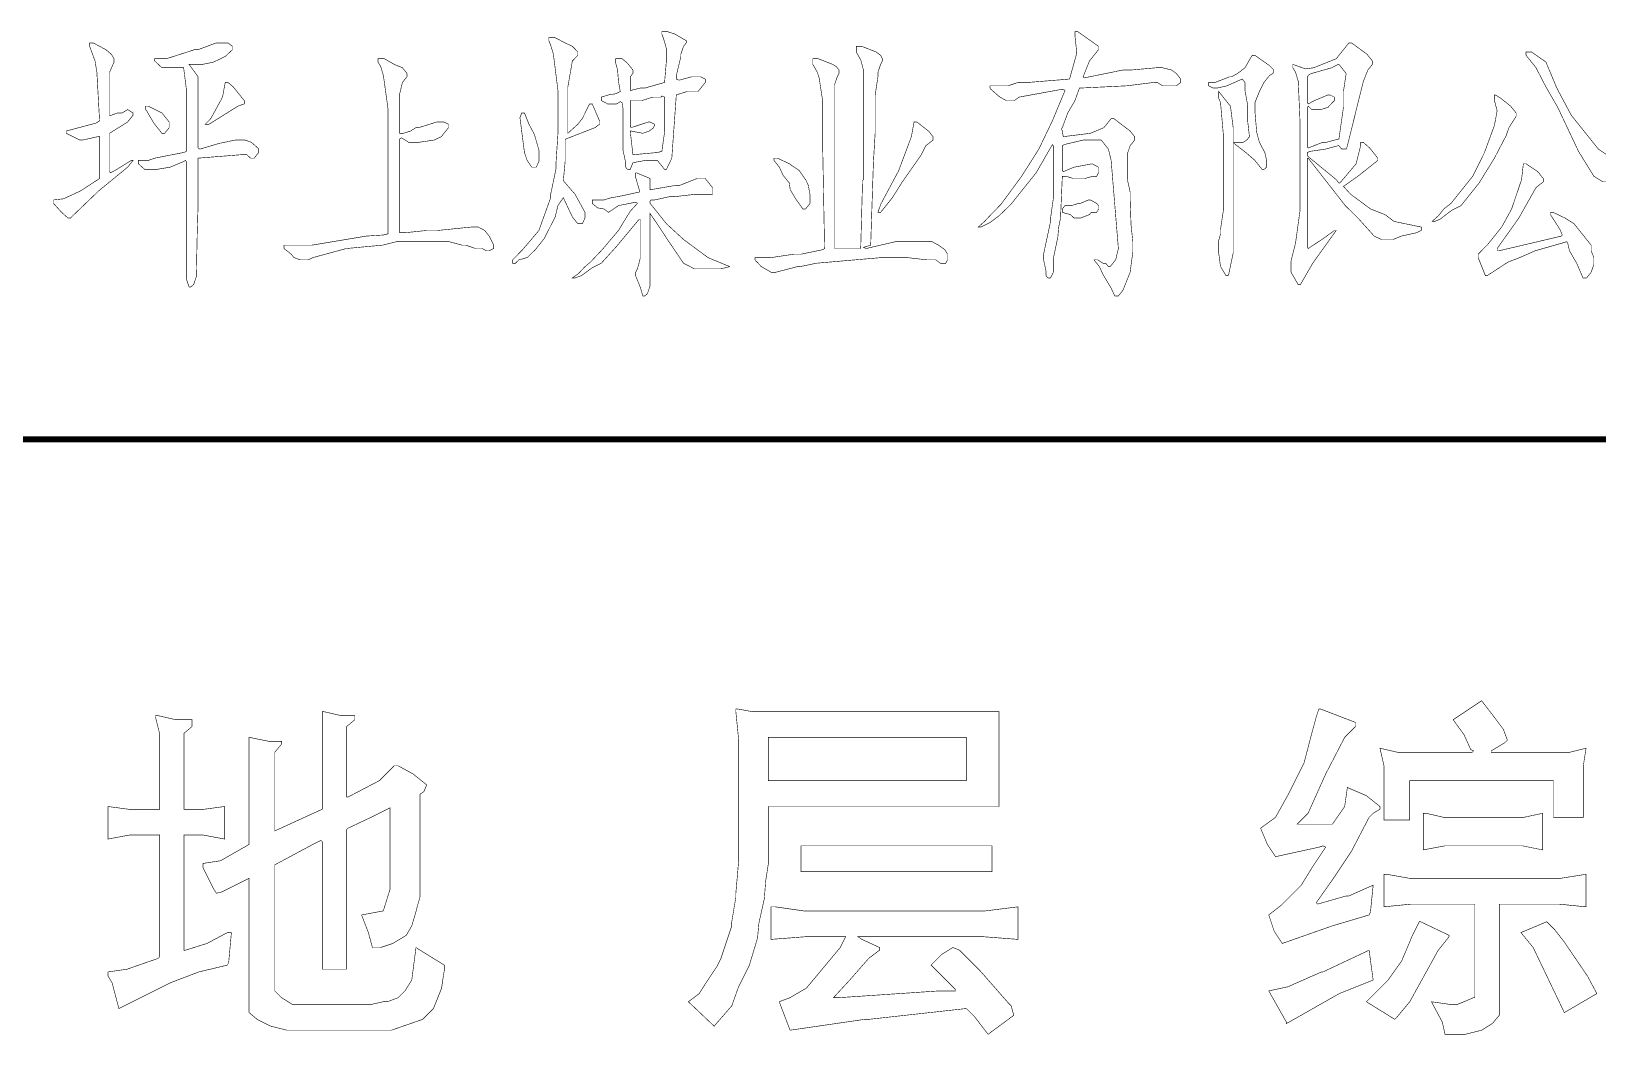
# Model space of a CAD drawing. Extents: x 94 to 452, y -72 to 1042.
# Drawn here: x 359.62 to 386.8, y -23.15 to -5.73 of the extents above; entities that cross this region are included whole.
import ezdxf

# ---------------------------------------------------------------- set-up
doc = ezdxf.new("R2010")
doc.units = 0
doc.header["$MEASUREMENT"] = 0
doc.layers.add('TREE_LAYER', color=7, linetype='Continuous')

msp = doc.modelspace()

# ---------------------------------------------------------------- linework, layer by layer
at = {"layer": 'TREE_LAYER'}
for points, const_width, elevation in [([(360.691524, -5.935602), (360.628779, -5.935602), (360.628779, -5.994426), (360.722897, -6.249328), (360.75427, -6.445406), (360.801328, -7.288543), (360.738583, -7.327759), (360.220936, -7.465014), (360.220936, -7.50423), (360.45623, -7.621877), (360.503289, -7.621877), (360.769956, -7.563053), (360.801328, -7.563053), (360.801328, -8.288543), (360.471917, -8.50423), (360.173877, -8.641485), (360.001328, -8.661092), (360.001328, -8.719916), (360.142505, -8.876779), (360.252309, -8.974818), (360.299368, -8.974818), (360.315054, -8.95521), (360.785642, -8.50423), (361.287603, -8.092465), (361.381721, -7.974818), (361.350348, -7.974818), (361.099368, -8.131681), (360.989564, -8.190504), (360.973877, -8.170896), (360.973877, -7.50423), (361.287603, -7.308151), (361.381721, -7.190504), (361.381721, -7.151289), (361.287603, -7.092465), (361.193485, -7.151289), (361.115054, -7.151289), (361.00525, -7.190504), (360.973877, -7.190504), (360.973877, -6.445406), (361.052309, -6.268936), (361.052309, -6.210112), (361.00525, -6.131681), (360.911132, -6.053249), (360.691524, -5.935602), (360.691524, -5.935602)], 0.01, 260), ([(363.028779, -5.935602), (362.824858, -5.935602), (362.511132, -6.053249), (362.448387, -6.053249), (361.962113, -6.210112), (361.758191, -6.210112), (361.758191, -6.249328), (361.883681, -6.366975), (362.260152, -6.366975), (362.260152, -6.366975), (362.307211, -6.739524), (362.307211, -7.817955), (362.260152, -7.837563), (361.758191, -7.935602), (361.648387, -7.974818), (361.475838, -7.974818), (361.475838, -8.033641), (361.585642, -8.131681), (361.789564, -8.131681), (362.024858, -8.092465), (362.260152, -7.994426), (362.291524, -7.974818), (362.307211, -7.994426), (362.307211, -10.033641), (362.35427, -10.170896), (362.385642, -10.170896), (362.432701, -10.131681), (362.47976, -9.994426), (362.495446, -9.249328), (362.511132, -8.739524), (362.511132, -7.935602), (363.248387, -7.876779), (363.358191, -7.876779), (363.420936, -7.935602), (363.483681, -7.935602), (363.562113, -7.837563), (363.562113, -7.77874), (363.546426, -7.759132), (363.436622, -7.661092), (363.326819, -7.621877), (363.15427, -7.621877), (362.966034, -7.661092), (362.871917, -7.6807), (362.542505, -7.77874), (362.511132, -7.759132), (362.511132, -6.523838), (362.35427, -6.308151), (362.369956, -6.308151), (362.589564, -6.308151), (362.777799, -6.268936), (362.981721, -6.170896), (363.107211, -6.053249), (363.107211, -5.994426), (363.028779, -5.935602), (363.028779, -5.935602)], 0.01, 260), ([(368.691524, -5.837563), (368.597407, -5.837563), (368.597407, -5.896387), (368.628779, -5.974818), (368.675838, -6.131681), (368.75427, -6.759132), (368.75427, -7.523838), (368.722897, -7.994426), (368.722897, -8.112073), (368.628779, -8.563053), (368.628779, -8.621877), (368.424858, -9.190504), (368.142505, -9.523838), (367.969956, -9.700308), (367.969956, -9.759132), (368.017015, -9.759132), (368.07976, -9.700308), (368.220936, -9.661092), (368.362113, -9.523838), (368.518975, -9.327759), (368.707211, -8.95521), (368.75427, -8.759132), (368.848387, -8.621877), (369.00525, -8.95521), (369.099368, -9.072857), (369.177799, -9.072857), (369.224858, -8.974818), (369.224858, -8.876779), (369.052309, -8.563053), (368.848387, -8.327759), (368.87976, -7.994426), (368.87976, -7.621877), (368.895446, -7.602269), (369.397407, -7.40619), (369.475838, -7.347367), (369.475838, -7.288543), (369.350348, -6.994426), (369.303289, -6.994426), (369.177799, -7.249328), (369.099368, -7.347367), (368.926819, -7.50423), (368.926819, -7.50423), (368.926819, -6.700308), (369.00525, -6.249328), (369.099368, -6.151289), (369.099368, -6.092465), (369.00525, -5.994426), (368.87976, -5.935602), (368.691524, -5.837563), (368.691524, -5.837563)], 0.01, 260), ([(370.652309, -5.739524), (370.558191, -5.739524), (370.558191, -5.77874), (370.60525, -5.915994), (370.636622, -6.033641), (370.636622, -6.249328), (370.60525, -6.621877), (370.260152, -6.719916), (370.181721, -6.719916), (370.024858, -6.759132), (370.009171, -6.759132), (370.009171, -6.523838), (370.05623, -6.465014), (370.05623, -6.40619), (369.962113, -6.288543), (369.867995, -6.210112), (369.758191, -6.210112), (369.758191, -6.288543), (369.789564, -6.40619), (369.80525, -6.602269), (369.836622, -6.77874), (369.758191, -6.817955), (369.632701, -6.837563), (369.507211, -6.876779), (369.507211, -6.935602), (369.617015, -6.994426), (369.773877, -6.994426), (369.836622, -6.95521), (369.867995, -6.974818), (369.883681, -7.072857), (369.883681, -7.798347), (369.93074, -8.014034), (369.93074, -8.092465), (369.962113, -8.131681), (370.009171, -8.131681), (370.05623, -8.014034), (370.275838, -7.974818), (370.47976, -7.974818), (370.60525, -8.131681), (370.636622, -8.131681), (370.73074, -7.935602), (370.809171, -6.837563), (370.997407, -6.77874), (371.185642, -6.77874), (371.311132, -6.621877), (371.311132, -6.563053), (371.232701, -6.523838), (371.075838, -6.523838), (370.85623, -6.582661), (370.809171, -6.563053), (370.809171, -6.50423), (370.887603, -6.170896), (370.887603, -6.131681), (370.934662, -5.994426), (370.981721, -5.935602), (370.981721, -5.896387), (370.777799, -5.77874), (370.652309, -5.739524), (370.652309, -5.739524)], 0.01, 260), ([(377.773877, -5.739524), (377.726819, -5.739524), (377.726819, -5.817955), (377.758191, -6.112073), (377.632701, -6.563053), (376.911132, -6.621877), (376.738583, -6.621877), (376.566034, -6.6807), (376.252309, -6.6807), (376.252309, -6.719916), (376.267995, -6.739524), (376.377799, -6.837563), (376.424858, -6.876779), (376.534662, -6.935602), (376.675838, -6.935602), (376.75427, -6.876779), (377.507211, -6.739524), (377.55427, -6.759132), (377.334662, -7.288543), (377.099368, -7.77874), (376.801328, -8.249328), (376.440544, -8.739524), (376.267995, -8.915994), (376.158191, -9.033641), (376.048387, -9.131681), (376.095446, -9.131681), (376.252309, -9.053249), (376.409171, -8.935602), (376.613093, -8.739524), (377.052309, -8.190504), (377.334662, -7.700308), (377.350348, -7.719916), (377.350348, -8.641485), (377.303289, -8.974818), (377.303289, -9.033641), (377.177799, -9.621877), (377.177799, -9.6807), (377.224858, -9.896387), (377.224858, -9.974818), (377.25623, -10.014034), (377.303289, -10.014034), (377.350348, -9.915994), (377.350348, -9.6807), (377.428779, -9.308151), (377.444466, -9.131681), (377.475838, -8.974818), (377.507211, -8.249328), (377.522897, -8.249328), (377.569956, -8.249328), (377.695446, -8.288543), (377.899368, -8.288543), (378.040544, -8.249328), (378.103289, -8.249328), (378.134662, -8.190504), (378.134662, -8.092465), (378.024858, -8.033641), (377.711132, -8.092465), (377.522897, -8.170896), (377.507211, -8.151289), (377.507211, -7.719916), (377.538583, -7.700308), (377.867995, -7.621877), (378.181721, -7.621877), (378.307211, -7.77874), (378.35427, -7.974818), (378.47976, -9.50423), (378.432701, -9.700308), (378.338583, -9.817955), (378.307211, -9.817955), (378.260152, -9.759132), (378.213093, -9.759132), (378.118975, -9.700308), (378.05623, -9.700308), (378.150348, -9.817955), (378.213093, -9.95521), (378.35427, -10.190504), (378.417015, -10.327759), (378.47976, -10.327759), (378.558191, -10.22972), (378.683681, -9.915994), (378.73074, -9.563053), (378.73074, -9.386583), (378.699368, -9.092465), (378.683681, -8.641485), (378.683681, -8.523838), (378.636622, -8.308151), (378.636622, -7.857171), (378.683681, -7.719916), (378.762113, -7.621877), (378.762113, -7.563053), (378.683681, -7.465014), (378.401328, -7.249328), (378.35427, -7.249328), (378.228779, -7.40619), (377.993485, -7.50423), (377.522897, -7.563053), (377.507211, -7.465014), (377.491524, -7.425798), (377.507211, -7.40619), (377.601328, -7.151289), (377.726819, -6.935602), (377.789564, -6.759132), (377.80525, -6.719916), (378.620936, -6.6807), (379.091524, -6.621877), (379.15427, -6.621877), (379.248387, -6.6807), (379.483681, -6.6807), (379.562113, -6.621877), (379.562113, -6.563053), (379.483681, -6.465014), (379.40525, -6.40619), (379.248387, -6.366975), (379.138583, -6.366975), (378.699368, -6.40619), (378.558191, -6.40619), (377.883681, -6.543445), (377.867995, -6.523838), (377.977799, -6.249328), (378.134662, -6.053249), (378.134662, -5.994426), (377.773877, -5.739524), (377.773877, -5.739524)], 0.01, 260), ([(382.526819, -5.935602), (382.47976, -5.935602), (382.260152, -6.210112), (381.867995, -6.366975), (381.726819, -6.386583), (381.507211, -6.308151), (381.507211, -6.366975), (381.55427, -6.445406), (381.601328, -6.602269), (381.632701, -7.327759), (381.632701, -8.837563), (381.55427, -9.40619), (381.475838, -9.719916), (381.475838, -9.915994), (381.601328, -10.131681), (381.632701, -10.131681), (381.648387, -10.112073), (381.852309, -9.759132), (382.260152, -9.190504), (382.260152, -9.190504), (382.228779, -9.190504), (382.040544, -9.327759), (381.773877, -9.50423), (381.758191, -9.484622), (381.758191, -7.935602), (381.773877, -7.935602), (382.417015, -8.759132), (382.636622, -8.974818), (382.918975, -9.288543), (383.044466, -9.347367), (383.248387, -9.347367), (383.389564, -9.288543), (383.65623, -9.22972), (383.734662, -9.190504), (383.734662, -9.131681), (383.264073, -9.033641), (383.107211, -8.915994), (382.85623, -8.817955), (382.511132, -8.563053), (382.385642, -8.425798), (382.636622, -8.249328), (382.981721, -7.974818), (382.981721, -7.935602), (382.840544, -7.759132), (382.73074, -7.661092), (382.683681, -7.661092), (382.683681, -7.719916), (382.60525, -8.033641), (382.322897, -8.366975), (382.307211, -8.366975), (382.260152, -8.308151), (381.758191, -7.896387), (381.758191, -7.837563), (381.80525, -7.817955), (382.071917, -7.77874), (382.291524, -7.719916), (382.307211, -7.719916), (382.35427, -7.77874), (382.432701, -7.77874), (382.448387, -7.739524), (382.73074, -6.602269), (382.809171, -6.40619), (382.887603, -6.308151), (382.887603, -6.249328), (382.793485, -6.131681), (382.526819, -5.935602), (382.526819, -5.935602)], 0.01, 260), ([(365.742505, -6.210112), (365.632701, -6.210112), (365.632701, -6.268936), (365.67976, -6.347367), (365.726819, -6.50423), (365.80525, -7.072857), (365.80525, -9.249328), (365.726819, -9.268936), (365.428779, -9.288543), (364.487603, -9.445406), (364.001328, -9.445406), (364.001328, -9.50423), (364.126819, -9.602269), (364.173877, -9.661092), (364.283681, -9.700308), (364.424858, -9.700308), (364.503289, -9.661092), (365.083681, -9.50423), (365.711132, -9.445406), (365.946426, -9.386583), (366.871917, -9.386583), (367.091524, -9.445406), (367.15427, -9.445406), (367.326819, -9.50423), (367.436622, -9.50423), (367.515054, -9.543445), (367.562113, -9.543445), (367.640544, -9.50423), (367.640544, -9.445406), (367.562113, -9.288543), (367.483681, -9.190504), (367.373877, -9.131681), (367.248387, -9.131681), (366.667995, -9.190504), (366.47976, -9.190504), (366.103289, -9.22972), (366.009171, -9.22972), (366.009171, -7.602269), (366.040544, -7.582661), (366.166034, -7.661092), (366.338583, -7.661092), (366.60525, -7.621877), (366.73074, -7.563053), (366.85623, -7.40619), (366.85623, -7.347367), (366.777799, -7.308151), (366.652309, -7.308151), (366.338583, -7.40619), (366.291524, -7.40619), (366.197407, -7.465014), (366.071917, -7.50423), (366.024858, -7.50423), (366.009171, -7.50423), (366.009171, -6.817955), (366.05623, -6.621877), (366.134662, -6.523838), (366.134662, -6.465014), (366.05623, -6.366975), (365.915054, -6.308151), (365.742505, -6.210112), (365.742505, -6.210112)], 0.01, 260), ([(374.024858, -5.994426), (373.93074, -5.994426), (373.93074, -6.092465), (374.009171, -6.22972), (374.05623, -6.40619), (374.05623, -8.308151), (374.040544, -8.327759), (374.009171, -9.484622), (374.009171, -9.50423), (373.55427, -9.50423), (373.55427, -9.484622), (373.55427, -6.661092), (373.601328, -6.523838), (373.632701, -6.465014), (373.632701, -6.40619), (373.585642, -6.347367), (373.522897, -6.308151), (373.271917, -6.210112), (373.177799, -6.210112), (373.177799, -6.308151), (373.25623, -6.445406), (373.287603, -6.543445), (373.350348, -6.95521), (373.350348, -7.798347), (373.350348, -7.817955), (373.381721, -9.50423), (373.350348, -9.523838), (372.973877, -9.602269), (372.848387, -9.602269), (372.45623, -9.661092), (372.173877, -9.661092), (372.173877, -9.700308), (372.283681, -9.817955), (372.45623, -9.915994), (372.534662, -9.915994), (372.911132, -9.817955), (372.958191, -9.817955), (373.240544, -9.759132), (374.369956, -9.661092), (374.809171, -9.661092), (375.15427, -9.700308), (375.311132, -9.700308), (375.389564, -9.759132), (375.483681, -9.759132), (375.515054, -9.700308), (375.515054, -9.602269), (375.467995, -9.523838), (375.358191, -9.445406), (375.248387, -9.386583), (374.60525, -9.386583), (374.103289, -9.50423), (374.05623, -9.484622), (374.181721, -9.445406), (374.228779, -8.014034), (374.260152, -7.484622), (374.260152, -6.837563), (374.307211, -6.523838), (374.307211, -6.445406), (374.35427, -6.308151), (374.385642, -6.249328), (374.385642, -6.210112), (374.35427, -6.151289), (374.275838, -6.092465), (374.024858, -5.994426), (374.024858, -5.994426)], 0.01, 260), ([(380.848387, -6.151289), (380.801328, -6.151289), (380.675838, -6.366975), (380.550348, -6.465014), (380.440544, -6.523838), (380.409171, -6.523838), (380.158191, -6.621877), (380.048387, -6.621877), (380.048387, -6.6807), (380.126819, -6.719916), (380.189564, -6.719916), (380.362113, -6.6807), (380.628779, -6.563053), (380.675838, -6.621877), (380.675838, -6.759132), (380.722897, -7.014034), (380.722897, -7.288543), (380.75427, -7.563053), (380.707211, -7.621877), (380.644466, -7.661092), (380.471917, -7.661092), (380.471917, -7.661092), (380.471917, -7.40619), (380.424858, -7.033641), (380.220936, -6.77874), (380.220936, -6.896387), (380.252309, -6.974818), (380.299368, -7.50423), (380.299368, -8.857171), (380.252309, -9.170896), (380.252309, -9.249328), (380.220936, -9.366975), (380.220936, -9.582661), (380.252309, -9.817955), (380.346426, -9.974818), (380.377799, -9.974818), (380.393485, -9.95521), (380.471917, -9.582661), (380.471917, -7.6807), (380.487603, -7.6807), (380.691524, -7.837563), (380.848387, -7.974818), (380.973877, -8.131681), (381.00525, -8.131681), (381.052309, -8.092465), (381.052309, -7.974818), (381.020936, -7.837563), (380.926819, -7.661092), (380.87976, -7.484622), (380.848387, -7.112073), (380.848387, -6.974818), (380.926819, -6.77874), (381.00525, -6.621877), (381.099368, -6.50423), (381.162113, -6.465014), (381.177799, -6.40619), (381.099368, -6.327759), (380.848387, -6.151289), (380.848387, -6.151289)], 0.01, 260), ([(385.648387, -6.092465), (385.55427, -6.092465), (385.55427, -6.151289), (385.726819, -6.366975), (385.899368, -6.700308), (386.103289, -7.053249), (386.464073, -7.817955), (386.73074, -8.249328), (386.887603, -8.347367), (386.981721, -8.347367), (387.122897, -8.40619), (387.515054, -8.40619), (387.766034, -8.347367), (387.766034, -8.288543), (387.546426, -8.249328), (387.311132, -8.131681), (387.122897, -8.014034), (387.044466, -7.935602), (386.809171, -7.77874), (386.338583, -7.190504), (386.087603, -6.719916), (385.899368, -6.268936), (385.648387, -6.092465), (385.648387, -6.092465)], 0.01, 260), ([(382.291524, -6.308151), (382.307211, -6.308151), (382.432701, -6.465014), (382.385642, -6.77874), (382.385642, -7.053249), (382.307211, -7.602269), (382.087603, -7.661092), (382.024858, -7.661092), (381.773877, -7.759132), (381.758191, -7.739524), (381.758191, -7.053249), (381.773877, -7.033641), (381.836622, -7.092465), (381.993485, -7.092465), (382.118975, -7.053249), (382.134662, -7.033641), (382.228779, -6.935602), (382.228779, -6.876779), (382.150348, -6.837563), (382.118975, -6.837563), (381.883681, -6.935602), (381.773877, -6.994426), (381.758191, -6.974818), (381.758191, -6.523838), (381.789564, -6.484622), (381.836622, -6.465014), (382.181721, -6.366975), (382.291524, -6.308151), (382.291524, -6.308151)], 0.01, 260), ([(363.028779, -6.621877), (362.981721, -6.621877), (362.934662, -6.876779), (362.73074, -7.249328), (362.636622, -7.347367), (362.699368, -7.347367), (363.201328, -7.033641), (363.311132, -6.994426), (363.311132, -6.935602), (363.122897, -6.700308), (363.028779, -6.621877), (363.028779, -6.621877)], 0.01, 260), ([(361.648387, -7.033641), (361.601328, -7.033641), (361.601328, -7.092465), (361.617015, -7.112073), (361.742505, -7.327759), (361.883681, -7.50423), (361.93074, -7.50423), (362.009171, -7.40619), (362.009171, -7.308151), (361.883681, -7.151289), (361.648387, -7.033641), (361.648387, -7.033641)], 0.01, 260), ([(370.542505, -6.876779), (370.558191, -6.857171), (370.60525, -6.876779), (370.60525, -7.484622), (370.558191, -7.817955), (370.47976, -7.837563), (370.05623, -7.876779), (370.009171, -7.465014), (370.024858, -7.465014), (370.228779, -7.50423), (370.338583, -7.465014), (370.417015, -7.40619), (370.432701, -7.347367), (370.35427, -7.308151), (370.322897, -7.308151), (370.024858, -7.40619), (370.009171, -7.386583), (370.009171, -6.935602), (370.024858, -6.935602), (370.213093, -6.935602), (370.401328, -6.876779), (370.542505, -6.876779), (370.542505, -6.876779)], 0.01, 260), ([(385.020936, -6.837563), (385.00525, -6.837563), (385.00525, -6.935602), (385.052309, -7.112073), (385.00525, -7.366975), (384.832701, -7.837563), (384.628779, -8.249328), (384.252309, -8.719916), (384.126819, -8.817955), (384.032701, -8.935602), (383.922897, -9.033641), (383.969956, -9.033641), (384.064073, -8.994426), (384.267995, -8.837563), (384.424858, -8.759132), (384.566034, -8.582661), (384.738583, -8.366975), (385.00525, -7.935602), (385.209171, -7.543445), (385.25623, -7.40619), (385.381721, -7.210112), (385.381721, -7.151289), (385.287603, -7.033641), (385.115054, -6.896387), (385.020936, -6.837563), (385.020936, -6.837563)], 0.01, 260), ([(368.173877, -7.151289), (368.126819, -7.151289), (368.095446, -7.22972), (368.173877, -7.837563), (368.220936, -7.974818), (368.299368, -8.092465), (368.377799, -8.092465), (368.424858, -7.994426), (368.424858, -7.798347), (368.346426, -7.523838), (368.252309, -7.347367), (368.173877, -7.151289), (368.173877, -7.151289)], 0.01, 260), ([(374.981721, -7.308151), (374.934662, -7.308151), (374.887603, -7.563053), (374.667995, -8.151289), (374.35427, -8.739524), (374.307211, -8.876779), (374.35427, -8.876779), (374.558191, -8.621877), (374.73074, -8.347367), (375.060152, -7.876779), (375.138583, -7.719916), (375.264073, -7.621877), (375.264073, -7.563053), (375.185642, -7.465014), (374.981721, -7.308151), (374.981721, -7.308151)], 0.01, 260), ([(372.566034, -7.935602), (372.503289, -7.935602), (372.503289, -7.974818), (372.597407, -8.092465), (372.660152, -8.22972), (372.769956, -8.366975), (372.785642, -8.484622), (372.87976, -8.641485), (373.00525, -8.817955), (373.052309, -8.817955), (373.13074, -8.719916), (373.13074, -8.582661), (373.099368, -8.40619), (373.052309, -8.308151), (372.942505, -8.151289), (372.769956, -8.033641), (372.566034, -7.935602), (372.566034, -7.935602)], 0.01, 260), ([(385.55427, -8.033641), (385.507211, -8.033641), (385.475838, -8.308151), (385.303289, -8.817955), (385.13074, -9.131681), (384.895446, -9.425798), (384.722897, -9.602269), (384.722897, -9.661092), (384.848387, -9.974818), (384.87976, -9.974818), (385.240544, -9.739524), (385.444466, -9.661092), (385.711132, -9.543445), (386.260152, -9.386583), (386.275838, -9.40619), (386.307211, -9.543445), (386.432701, -9.759132), (386.542505, -10.014034), (386.60525, -10.014034), (386.683681, -9.915994), (386.73074, -9.77874), (386.73074, -9.661092), (386.683681, -9.543445), (386.683681, -9.445406), (386.385642, -9.072857), (386.228779, -8.974818), (386.024858, -8.876779), (385.977799, -8.876779), (385.977799, -8.915994), (386.103289, -9.112073), (386.150348, -9.190504), (386.181721, -9.268936), (386.166034, -9.288543), (385.083681, -9.543445), (385.052309, -9.543445), (385.052309, -9.50423), (385.428779, -8.974818), (385.726819, -8.445406), (385.852309, -8.347367), (385.852309, -8.288543), (385.758191, -8.170896), (385.55427, -8.033641), (385.55427, -8.033641)], 0.01, 260), ([(370.118975, -8.190504), (370.103289, -8.190504), (370.103289, -8.268936), (370.166034, -8.484622), (370.166034, -8.523838), (370.166034, -8.523838), (369.80525, -8.602269), (369.67976, -8.621877), (369.55427, -8.661092), (369.350348, -8.661092), (369.350348, -8.719916), (369.444466, -8.798347), (369.55427, -8.817955), (369.632701, -8.876779), (369.80525, -8.759132), (370.103289, -8.700308), (370.134662, -8.719916), (370.009171, -8.857171), (369.80525, -9.190504), (369.522897, -9.523838), (369.318975, -9.739524), (369.224858, -9.817955), (369.115054, -9.935602), (369.00525, -10.014034), (369.052309, -10.014034), (369.162113, -9.974818), (369.350348, -9.837563), (369.507211, -9.759132), (369.773877, -9.465014), (370.166034, -8.994426), (370.181721, -8.994426), (370.181721, -9.6807), (370.134662, -9.857171), (370.103289, -9.915994), (370.103289, -9.974818), (370.181721, -10.170896), (370.228779, -10.327759), (370.260152, -10.327759), (370.307211, -10.288543), (370.35427, -10.151289), (370.35427, -8.896387), (370.35427, -8.896387), (370.526819, -9.151289), (370.667995, -9.366975), (370.934662, -9.759132), (371.122897, -9.857171), (371.577799, -9.857171), (371.734662, -9.817955), (371.358191, -9.661092), (370.934662, -9.347367), (370.636622, -9.072857), (370.35427, -8.719916), (370.35427, -8.6807), (370.369956, -8.661092), (370.432701, -8.661092), (370.699368, -8.602269), (370.793485, -8.602269), (371.138583, -8.563053), (371.436622, -8.563053), (371.436622, -8.445406), (371.311132, -8.288543), (371.169956, -8.288543), (370.871917, -8.40619), (370.809171, -8.40619), (370.35427, -8.484622), (370.35427, -8.288543), (370.118975, -8.190504), (370.118975, -8.190504)], 0.01, 260), ([(377.993485, -8.661092), (377.962113, -8.661092), (377.820936, -8.719916), (377.789564, -8.719916), (377.664073, -8.759132), (377.55427, -8.759132), (377.507211, -8.817955), (377.507211, -8.876779), (377.648387, -8.915994), (377.711132, -8.974818), (377.820936, -8.974818), (377.977799, -8.915994), (378.009171, -8.876779), (378.103289, -8.876779), (378.134662, -8.817955), (378.134662, -8.759132), (378.103289, -8.719916), (377.993485, -8.661092), (377.993485, -8.661092)], 0.01, 260), ([(337.136024, -12.815251), (446.643859, -12.815251)], 0.1, 109.507835), ([(384.783077, -17.352522), (384.288959, -17.681934), (384.477194, -17.940757), (384.594841, -18.199581), (384.6419, -18.22311), (384.618371, -18.24664), (383.324253, -18.24664), (383.018371, -18.176052), (383.088959, -18.481934), (383.088959, -19.42311), (383.536018, -19.42311), (383.536018, -18.740757), (383.536018, -18.740757), (386.030135, -18.740757), (386.030135, -18.740757), (386.030135, -19.376052), (386.547782, -19.376052), (386.547782, -18.481934), (386.594841, -18.176052), (386.312488, -18.24664), (384.947782, -18.24664), (384.947782, -18.22311), (384.947782, -18.22311), (385.183077, -18.081934), (385.230135, -18.034875), (385.159547, -17.84664), (385.018371, -17.658405), (384.783077, -17.352522), (384.783077, -17.352522)], 0.01, 2), ([(384.783077, -17.352522), (384.288959, -17.681934), (384.477194, -17.940757), (384.594841, -18.199581), (384.6419, -18.22311), (384.618371, -18.24664), (383.324253, -18.24664), (383.018371, -18.176052), (383.088959, -18.481934), (383.088959, -19.42311), (383.536018, -19.42311), (383.536018, -18.740757), (383.536018, -18.740757), (386.030135, -18.740757), (386.030135, -18.740757), (386.030135, -19.376052), (386.547782, -19.376052), (386.547782, -18.481934), (386.594841, -18.176052), (386.312488, -18.24664), (384.947782, -18.24664), (384.947782, -18.22311), (384.947782, -18.22311), (385.183077, -18.081934), (385.230135, -18.034875), (385.159547, -17.84664), (385.018371, -17.658405), (384.783077, -17.352522), (384.783077, -17.352522)], 0.01, 2), ([(384.783077, -17.352522), (384.288959, -17.681934), (384.477194, -17.940757), (384.594841, -18.199581), (384.6419, -18.22311), (384.618371, -18.24664), (383.324253, -18.24664), (383.018371, -18.176052), (383.088959, -18.481934), (383.088959, -19.42311), (383.536018, -19.42311), (383.536018, -18.740757), (383.536018, -18.740757), (386.030135, -18.740757), (386.030135, -18.740757), (386.030135, -19.376052), (386.547782, -19.376052), (386.547782, -18.481934), (386.594841, -18.176052), (386.312488, -18.24664), (384.947782, -18.24664), (384.947782, -18.22311), (384.947782, -18.22311), (385.183077, -18.081934), (385.230135, -18.034875), (385.159547, -17.84664), (385.018371, -17.658405), (384.783077, -17.352522), (384.783077, -17.352522)], 0.01, 2), ([(361.818371, -17.611346), (361.771312, -17.611346), (361.771312, -17.634875), (361.8419, -17.917228), (361.8419, -19.234875), (361.818371, -19.234875), (361.300724, -19.234875), (360.947782, -19.187816), (360.947782, -19.752522), (361.324253, -19.681934), (361.818371, -19.681934), (361.8419, -19.681934), (361.8419, -21.799581), (361.818371, -21.82311), (361.277194, -22.011346), (360.947782, -22.058405), (360.947782, -22.128993), (361.018371, -22.24664), (361.136018, -22.693699), (362.030135, -22.24664), (362.524253, -22.058405), (363.018371, -21.940757), (363.018371, -21.940757), (363.0419, -21.893699), (363.088959, -21.376052), (363.018371, -21.376052), (362.66543, -21.564287), (362.288959, -21.681934), (362.26543, -21.681934), (362.26543, -19.681934), (362.288959, -19.681934), (362.594841, -19.681934), (362.971312, -19.752522), (362.971312, -19.187816), (362.618371, -19.234875), (362.288959, -19.234875), (362.26543, -19.234875), (362.26543, -17.917228), (362.406606, -17.799581), (362.406606, -17.681934), (362.124253, -17.681934), (361.818371, -17.611346), (361.818371, -17.611346)], 0.01, 2), ([(361.818371, -17.611346), (361.771312, -17.611346), (361.771312, -17.634875), (361.8419, -17.917228), (361.8419, -19.234875), (361.818371, -19.234875), (361.300724, -19.234875), (360.947782, -19.187816), (360.947782, -19.752522), (361.324253, -19.681934), (361.818371, -19.681934), (361.8419, -19.681934), (361.8419, -21.799581), (361.818371, -21.82311), (361.277194, -22.011346), (360.947782, -22.058405), (360.947782, -22.128993), (361.018371, -22.24664), (361.136018, -22.693699), (362.030135, -22.24664), (362.524253, -22.058405), (363.018371, -21.940757), (363.018371, -21.940757), (363.0419, -21.893699), (363.088959, -21.376052), (363.018371, -21.376052), (362.66543, -21.564287), (362.288959, -21.681934), (362.26543, -21.681934), (362.26543, -19.681934), (362.288959, -19.681934), (362.594841, -19.681934), (362.971312, -19.752522), (362.971312, -19.187816), (362.618371, -19.234875), (362.288959, -19.234875), (362.26543, -19.234875), (362.26543, -17.917228), (362.406606, -17.799581), (362.406606, -17.681934), (362.124253, -17.681934), (361.818371, -17.611346), (361.818371, -17.611346)], 0.01, 2), ([(361.818371, -17.611346), (361.771312, -17.611346), (361.771312, -17.634875), (361.8419, -17.917228), (361.8419, -19.234875), (361.818371, -19.234875), (361.300724, -19.234875), (360.947782, -19.187816), (360.947782, -19.752522), (361.324253, -19.681934), (361.818371, -19.681934), (361.8419, -19.681934), (361.8419, -21.799581), (361.818371, -21.82311), (361.277194, -22.011346), (360.947782, -22.058405), (360.947782, -22.128993), (361.018371, -22.24664), (361.136018, -22.693699), (362.030135, -22.24664), (362.524253, -22.058405), (363.018371, -21.940757), (363.018371, -21.940757), (363.0419, -21.893699), (363.088959, -21.376052), (363.018371, -21.376052), (362.66543, -21.564287), (362.288959, -21.681934), (362.26543, -21.681934), (362.26543, -19.681934), (362.288959, -19.681934), (362.594841, -19.681934), (362.971312, -19.752522), (362.971312, -19.187816), (362.618371, -19.234875), (362.288959, -19.234875), (362.26543, -19.234875), (362.26543, -17.917228), (362.406606, -17.799581), (362.406606, -17.681934), (362.124253, -17.681934), (361.818371, -17.611346), (361.818371, -17.611346)], 0.01, 2), ([(364.688959, -17.540757), (364.66543, -17.540757), (364.66543, -19.234875), (363.8419, -19.611346), (363.8419, -19.611346), (363.8419, -18.24664), (363.959547, -18.105463), (363.959547, -18.058405), (363.747782, -18.058405), (363.394841, -17.987816), (363.394841, -19.84664), (362.900724, -20.128993), (362.594841, -20.176052), (362.594841, -20.24664), (362.783077, -20.62311), (362.830135, -20.693699), (362.924253, -20.670169), (363.394841, -20.434875), (363.394841, -20.458405), (363.394841, -22.764287), (363.536018, -22.881934), (363.771312, -22.999581), (364.053665, -23.070169), (365.86543, -23.070169), (366.406606, -22.881934), (366.594841, -22.693699), (366.736018, -22.340757), (366.759547, -22.176052), (366.783077, -22.034875), (366.783077, -21.940757), (366.288959, -21.634875), (366.288959, -21.658405), (366.218371, -22.199581), (366.100724, -22.387816), (365.983077, -22.505463), (365.794841, -22.576052), (365.724253, -22.576052), (365.512488, -22.62311), (364.147782, -22.62311), (363.959547, -22.505463), (363.8419, -22.387816), (363.8419, -20.22311), (363.8419, -20.199581), (364.500724, -19.84664), (364.6419, -19.776052), (364.66543, -19.799581), (364.66543, -22.011346), (365.088959, -22.011346), (365.088959, -19.587816), (365.112488, -19.564287), (365.559547, -19.352522), (365.8419, -19.211346), (365.8419, -19.234875), (365.8419, -20.62311), (365.724253, -20.999581), (365.347782, -21.070169), (365.46543, -21.376052), (365.536018, -21.634875), (365.677194, -21.634875), (365.888959, -21.564287), (366.124253, -21.42311), (366.218371, -21.258405), (366.288959, -21.02311), (366.312488, -20.928993), (366.359547, -20.764287), (366.359547, -18.976052), (366.430135, -18.928993), (366.477194, -18.811346), (366.2419, -18.62311), (365.983077, -18.481934), (365.912488, -18.481934), (365.653665, -18.740757), (365.112488, -19.02311), (365.088959, -19.02311), (365.088959, -17.799581), (365.230135, -17.681934), (365.230135, -17.611346), (364.994841, -17.611346), (364.688959, -17.540757), (364.688959, -17.540757)], 0.01, 2), ([(364.688959, -17.540757), (364.66543, -17.540757), (364.66543, -19.234875), (363.8419, -19.611346), (363.8419, -19.611346), (363.8419, -18.24664), (363.959547, -18.105463), (363.959547, -18.058405), (363.747782, -18.058405), (363.394841, -17.987816), (363.394841, -19.84664), (362.900724, -20.128993), (362.594841, -20.176052), (362.594841, -20.24664), (362.783077, -20.62311), (362.830135, -20.693699), (362.924253, -20.670169), (363.394841, -20.434875), (363.394841, -20.458405), (363.394841, -22.764287), (363.536018, -22.881934), (363.771312, -22.999581), (364.053665, -23.070169), (365.86543, -23.070169), (366.406606, -22.881934), (366.594841, -22.693699), (366.736018, -22.340757), (366.759547, -22.176052), (366.783077, -22.034875), (366.783077, -21.940757), (366.288959, -21.634875), (366.288959, -21.658405), (366.218371, -22.199581), (366.100724, -22.387816), (365.983077, -22.505463), (365.794841, -22.576052), (365.724253, -22.576052), (365.512488, -22.62311), (364.147782, -22.62311), (363.959547, -22.505463), (363.8419, -22.387816), (363.8419, -20.22311), (363.8419, -20.199581), (364.500724, -19.84664), (364.6419, -19.776052), (364.66543, -19.799581), (364.66543, -22.011346), (365.088959, -22.011346), (365.088959, -19.587816), (365.112488, -19.564287), (365.559547, -19.352522), (365.8419, -19.211346), (365.8419, -19.234875), (365.8419, -20.62311), (365.724253, -20.999581), (365.347782, -21.070169), (365.46543, -21.376052), (365.536018, -21.634875), (365.677194, -21.634875), (365.888959, -21.564287), (366.124253, -21.42311), (366.218371, -21.258405), (366.288959, -21.02311), (366.312488, -20.928993), (366.359547, -20.764287), (366.359547, -18.976052), (366.430135, -18.928993), (366.477194, -18.811346), (366.2419, -18.62311), (365.983077, -18.481934), (365.912488, -18.481934), (365.653665, -18.740757), (365.112488, -19.02311), (365.088959, -19.02311), (365.088959, -17.799581), (365.230135, -17.681934), (365.230135, -17.611346), (364.994841, -17.611346), (364.688959, -17.540757), (364.688959, -17.540757)], 0.01, 2), ([(364.688959, -17.540757), (364.66543, -17.540757), (364.66543, -19.234875), (363.8419, -19.611346), (363.8419, -19.611346), (363.8419, -18.24664), (363.959547, -18.105463), (363.959547, -18.058405), (363.747782, -18.058405), (363.394841, -17.987816), (363.394841, -19.84664), (362.900724, -20.128993), (362.594841, -20.176052), (362.594841, -20.24664), (362.783077, -20.62311), (362.830135, -20.693699), (362.924253, -20.670169), (363.394841, -20.434875), (363.394841, -20.458405), (363.394841, -22.764287), (363.536018, -22.881934), (363.771312, -22.999581), (364.053665, -23.070169), (365.86543, -23.070169), (366.406606, -22.881934), (366.594841, -22.693699), (366.736018, -22.340757), (366.759547, -22.176052), (366.783077, -22.034875), (366.783077, -21.940757), (366.288959, -21.634875), (366.288959, -21.658405), (366.218371, -22.199581), (366.100724, -22.387816), (365.983077, -22.505463), (365.794841, -22.576052), (365.724253, -22.576052), (365.512488, -22.62311), (364.147782, -22.62311), (363.959547, -22.505463), (363.8419, -22.387816), (363.8419, -20.22311), (363.8419, -20.199581), (364.500724, -19.84664), (364.6419, -19.776052), (364.66543, -19.799581), (364.66543, -22.011346), (365.088959, -22.011346), (365.088959, -19.587816), (365.112488, -19.564287), (365.559547, -19.352522), (365.8419, -19.211346), (365.8419, -19.234875), (365.8419, -20.62311), (365.724253, -20.999581), (365.347782, -21.070169), (365.46543, -21.376052), (365.536018, -21.634875), (365.677194, -21.634875), (365.888959, -21.564287), (366.124253, -21.42311), (366.218371, -21.258405), (366.288959, -21.02311), (366.312488, -20.928993), (366.359547, -20.764287), (366.359547, -18.976052), (366.430135, -18.928993), (366.477194, -18.811346), (366.2419, -18.62311), (365.983077, -18.481934), (365.912488, -18.481934), (365.653665, -18.740757), (365.112488, -19.02311), (365.088959, -19.02311), (365.088959, -17.799581), (365.230135, -17.681934), (365.230135, -17.611346), (364.994841, -17.611346), (364.688959, -17.540757), (364.688959, -17.540757)], 0.01, 2), ([(371.86543, -17.493699), (371.8419, -17.493699), (371.8419, -17.540757), (371.888959, -18.011346), (371.888959, -20.152522), (371.8419, -20.693699), (371.8419, -20.764287), (371.771312, -21.187816), (371.771312, -21.258405), (371.583077, -21.82311), (371.512488, -21.964287), (371.324253, -22.24664), (371.206606, -22.434875), (371.018371, -22.576052), (371.46543, -22.999581), (371.771312, -22.64664), (371.888959, -22.317228), (372.077194, -21.940757), (372.218371, -21.470169), (372.2419, -21.211346), (372.336018, -20.787816), (372.359547, -20.481934), (372.406606, -20.176052), (372.406606, -19.187816), (372.406606, -19.187816), (376.406606, -19.187816), (376.406606, -17.540757), (372.124253, -17.540757), (371.86543, -17.493699), (371.86543, -17.493699)], 0.01, 2), ([(371.86543, -17.493699), (371.8419, -17.493699), (371.8419, -17.540757), (371.888959, -18.011346), (371.888959, -20.152522), (371.8419, -20.693699), (371.8419, -20.764287), (371.771312, -21.187816), (371.771312, -21.258405), (371.583077, -21.82311), (371.512488, -21.964287), (371.324253, -22.24664), (371.206606, -22.434875), (371.018371, -22.576052), (371.46543, -22.999581), (371.771312, -22.64664), (371.888959, -22.317228), (372.077194, -21.940757), (372.218371, -21.470169), (372.2419, -21.211346), (372.336018, -20.787816), (372.359547, -20.481934), (372.406606, -20.176052), (372.406606, -19.187816), (372.406606, -19.187816), (376.406606, -19.187816), (376.406606, -17.540757), (372.124253, -17.540757), (371.86543, -17.493699), (371.86543, -17.493699)], 0.01, 2), ([(371.86543, -17.493699), (371.8419, -17.493699), (371.8419, -17.540757), (371.888959, -18.011346), (371.888959, -20.152522), (371.8419, -20.693699), (371.8419, -20.764287), (371.771312, -21.187816), (371.771312, -21.258405), (371.583077, -21.82311), (371.512488, -21.964287), (371.324253, -22.24664), (371.206606, -22.434875), (371.018371, -22.576052), (371.46543, -22.999581), (371.771312, -22.64664), (371.888959, -22.317228), (372.077194, -21.940757), (372.218371, -21.470169), (372.2419, -21.211346), (372.336018, -20.787816), (372.359547, -20.481934), (372.406606, -20.176052), (372.406606, -19.187816), (372.406606, -19.187816), (376.406606, -19.187816), (376.406606, -17.540757), (372.124253, -17.540757), (371.86543, -17.493699), (371.86543, -17.493699)], 0.01, 2), ([(381.983077, -17.493699), (381.959547, -17.493699), (381.959547, -17.493699), (381.912488, -17.634875), (381.8419, -17.893699), (381.700724, -18.434875), (381.4419, -18.952522), (381.206606, -19.376052), (380.947782, -19.564287), (381.06543, -19.84664), (381.206606, -20.058405), (381.959547, -19.893699), (382.030135, -19.870169), (382.077194, -19.893699), (381.8419, -20.24664), (381.653665, -20.552522), (381.300724, -20.905463), (381.088959, -21.070169), (381.183077, -21.352522), (381.324253, -21.564287), (382.194841, -21.258405), (382.830135, -21.070169), (382.830135, -21.070169), (382.853665, -21.02311), (382.900724, -20.552522), (382.477194, -20.740757), (382.430135, -20.740757), (381.936018, -20.881934), (381.912488, -20.858405), (382.194841, -20.458405), (382.524253, -19.964287), (382.830135, -19.376052), (382.900724, -19.305463), (383.018371, -19.234875), (383.018371, -19.187816), (382.783077, -18.999581), (382.453665, -18.858405), (382.406606, -19.187816), (382.194841, -19.493699), (381.606606, -19.493699), (381.583077, -19.493699), (381.771312, -19.305463), (382.077194, -18.62311), (382.406606, -17.987816), (382.594841, -17.799581), (382.594841, -17.728993), (381.983077, -17.493699), (381.983077, -17.493699)], 0.01, 2), ([(381.983077, -17.493699), (381.959547, -17.493699), (381.959547, -17.493699), (381.912488, -17.634875), (381.8419, -17.893699), (381.700724, -18.434875), (381.4419, -18.952522), (381.206606, -19.376052), (380.947782, -19.564287), (381.06543, -19.84664), (381.206606, -20.058405), (381.959547, -19.893699), (382.030135, -19.870169), (382.077194, -19.893699), (381.8419, -20.24664), (381.653665, -20.552522), (381.300724, -20.905463), (381.088959, -21.070169), (381.183077, -21.352522), (381.324253, -21.564287), (382.194841, -21.258405), (382.830135, -21.070169), (382.830135, -21.070169), (382.853665, -21.02311), (382.900724, -20.552522), (382.477194, -20.740757), (382.430135, -20.740757), (381.936018, -20.881934), (381.912488, -20.858405), (382.194841, -20.458405), (382.524253, -19.964287), (382.830135, -19.376052), (382.900724, -19.305463), (383.018371, -19.234875), (383.018371, -19.187816), (382.783077, -18.999581), (382.453665, -18.858405), (382.406606, -19.187816), (382.194841, -19.493699), (381.606606, -19.493699), (381.583077, -19.493699), (381.771312, -19.305463), (382.077194, -18.62311), (382.406606, -17.987816), (382.594841, -17.799581), (382.594841, -17.728993), (381.983077, -17.493699), (381.983077, -17.493699)], 0.01, 2), ([(381.983077, -17.493699), (381.959547, -17.493699), (381.959547, -17.493699), (381.912488, -17.634875), (381.8419, -17.893699), (381.700724, -18.434875), (381.4419, -18.952522), (381.206606, -19.376052), (380.947782, -19.564287), (381.06543, -19.84664), (381.206606, -20.058405), (381.959547, -19.893699), (382.030135, -19.870169), (382.077194, -19.893699), (381.8419, -20.24664), (381.653665, -20.552522), (381.300724, -20.905463), (381.088959, -21.070169), (381.183077, -21.352522), (381.324253, -21.564287), (382.194841, -21.258405), (382.830135, -21.070169), (382.830135, -21.070169), (382.853665, -21.02311), (382.900724, -20.552522), (382.477194, -20.740757), (382.430135, -20.740757), (381.936018, -20.881934), (381.912488, -20.858405), (382.194841, -20.458405), (382.524253, -19.964287), (382.830135, -19.376052), (382.900724, -19.305463), (383.018371, -19.234875), (383.018371, -19.187816), (382.783077, -18.999581), (382.453665, -18.858405), (382.406606, -19.187816), (382.194841, -19.493699), (381.606606, -19.493699), (381.583077, -19.493699), (381.771312, -19.305463), (382.077194, -18.62311), (382.406606, -17.987816), (382.594841, -17.799581), (382.594841, -17.728993), (381.983077, -17.493699), (381.983077, -17.493699)], 0.01, 2), ([(372.406606, -17.987816), (372.406606, -17.987816), (375.8419, -17.987816), (375.8419, -17.987816), (375.8419, -18.740757), (375.8419, -18.740757), (372.406606, -18.740757), (372.406606, -18.740757), (372.406606, -17.987816), (372.406606, -17.987816)], 0.01, 2), ([(372.406606, -17.987816), (372.406606, -17.987816), (375.8419, -17.987816), (375.8419, -17.987816), (375.8419, -18.740757), (375.8419, -18.740757), (372.406606, -18.740757), (372.406606, -18.740757), (372.406606, -17.987816), (372.406606, -17.987816)], 0.01, 2), ([(372.406606, -17.987816), (372.406606, -17.987816), (375.8419, -17.987816), (375.8419, -17.987816), (375.8419, -18.740757), (375.8419, -18.740757), (372.406606, -18.740757), (372.406606, -18.740757), (372.406606, -17.987816), (372.406606, -17.987816)], 0.01, 2), ([(383.818371, -19.305463), (383.771312, -19.305463), (383.771312, -19.940757), (384.147782, -19.870169), (385.488959, -19.870169), (385.8419, -19.940757), (385.8419, -19.305463), (385.512488, -19.376052), (384.124253, -19.376052), (383.818371, -19.305463), (383.818371, -19.305463)], 0.01, 2), ([(383.818371, -19.305463), (383.771312, -19.305463), (383.771312, -19.940757), (384.147782, -19.870169), (385.488959, -19.870169), (385.8419, -19.940757), (385.8419, -19.305463), (385.512488, -19.376052), (384.124253, -19.376052), (383.818371, -19.305463), (383.818371, -19.305463)], 0.01, 2), ([(383.818371, -19.305463), (383.771312, -19.305463), (383.771312, -19.940757), (384.147782, -19.870169), (385.488959, -19.870169), (385.8419, -19.940757), (385.8419, -19.305463), (385.512488, -19.376052), (384.124253, -19.376052), (383.818371, -19.305463), (383.818371, -19.305463)], 0.01, 2), ([(376.288959, -19.870169), (372.971312, -19.870169), (372.971312, -20.317228), (376.288959, -20.317228), (376.288959, -19.870169), (376.288959, -19.870169)], 0.01, 2), ([(376.288959, -19.870169), (372.971312, -19.870169), (372.971312, -20.317228), (376.288959, -20.317228), (376.288959, -19.870169), (376.288959, -19.870169)], 0.01, 2), ([(376.288959, -19.870169), (372.971312, -19.870169), (372.971312, -20.317228), (376.288959, -20.317228), (376.288959, -19.870169), (376.288959, -19.870169)], 0.01, 2), ([(383.136018, -20.364287), (383.088959, -20.364287), (383.088959, -20.928993), (383.559547, -20.881934), (384.6419, -20.881934), (384.66543, -20.881934), (384.66543, -22.505463), (384.6419, -22.505463), (384.477194, -22.576052), (384.359547, -22.62311), (384.2419, -22.62311), (383.912488, -22.576052), (384.100724, -22.928993), (384.147782, -23.140757), (384.500724, -23.140757), (384.783077, -23.070169), (384.971312, -22.952522), (385.088959, -22.811346), (385.088959, -20.881934), (385.112488, -20.881934), (386.124253, -20.881934), (386.594841, -20.928993), (386.594841, -20.364287), (386.147782, -20.434875), (383.536018, -20.434875), (383.136018, -20.364287), (383.136018, -20.364287)], 0.01, 2), ([(383.136018, -20.364287), (383.088959, -20.364287), (383.088959, -20.928993), (383.559547, -20.881934), (384.6419, -20.881934), (384.66543, -20.881934), (384.66543, -22.505463), (384.6419, -22.505463), (384.477194, -22.576052), (384.359547, -22.62311), (384.2419, -22.62311), (383.912488, -22.576052), (384.100724, -22.928993), (384.147782, -23.140757), (384.500724, -23.140757), (384.783077, -23.070169), (384.971312, -22.952522), (385.088959, -22.811346), (385.088959, -20.881934), (385.112488, -20.881934), (386.124253, -20.881934), (386.594841, -20.928993), (386.594841, -20.364287), (386.147782, -20.434875), (383.536018, -20.434875), (383.136018, -20.364287), (383.136018, -20.364287)], 0.01, 2), ([(383.136018, -20.364287), (383.088959, -20.364287), (383.088959, -20.928993), (383.559547, -20.881934), (384.6419, -20.881934), (384.66543, -20.881934), (384.66543, -22.505463), (384.6419, -22.505463), (384.477194, -22.576052), (384.359547, -22.62311), (384.2419, -22.62311), (383.912488, -22.576052), (384.100724, -22.928993), (384.147782, -23.140757), (384.500724, -23.140757), (384.783077, -23.070169), (384.971312, -22.952522), (385.088959, -22.811346), (385.088959, -20.881934), (385.112488, -20.881934), (386.124253, -20.881934), (386.594841, -20.928993), (386.594841, -20.364287), (386.147782, -20.434875), (383.536018, -20.434875), (383.136018, -20.364287), (383.136018, -20.364287)], 0.01, 2), ([(372.524253, -20.928993), (372.453665, -20.928993), (372.453665, -21.493699), (373.06543, -21.44664), (373.724253, -21.44664), (373.747782, -21.44664), (373.653665, -21.634875), (373.06543, -22.340757), (372.900724, -22.434875), (372.783077, -22.505463), (372.594841, -22.576052), (372.783077, -23.070169), (374.077194, -22.881934), (374.147782, -22.881934), (375.8419, -22.693699), (375.983077, -22.834875), (376.218371, -23.140757), (376.66543, -22.811346), (376.618371, -22.64664), (376.571312, -22.599581), (376.077194, -22.034875), (375.724253, -21.681934), (375.606606, -21.634875), (375.418371, -21.752522), (375.230135, -21.940757), (375.653665, -22.364287), (375.653665, -22.387816), (375.371312, -22.387816), (373.630135, -22.505463), (373.536018, -22.505463), (373.818371, -22.199581), (374.147782, -21.82311), (374.336018, -21.681934), (374.336018, -21.634875), (374.030135, -21.493699), (373.959547, -21.44664), (373.959547, -21.44664), (373.959547, -21.44664), (376.124253, -21.44664), (376.736018, -21.493699), (376.736018, -20.928993), (376.171312, -20.999581), (373.018371, -20.999581), (372.524253, -20.928993), (372.524253, -20.928993)], 0.01, 2), ([(372.524253, -20.928993), (372.453665, -20.928993), (372.453665, -21.493699), (373.06543, -21.44664), (373.724253, -21.44664), (373.747782, -21.44664), (373.653665, -21.634875), (373.06543, -22.340757), (372.900724, -22.434875), (372.783077, -22.505463), (372.594841, -22.576052), (372.783077, -23.070169), (374.077194, -22.881934), (374.147782, -22.881934), (375.8419, -22.693699), (375.983077, -22.834875), (376.218371, -23.140757), (376.66543, -22.811346), (376.618371, -22.64664), (376.571312, -22.599581), (376.077194, -22.034875), (375.724253, -21.681934), (375.606606, -21.634875), (375.418371, -21.752522), (375.230135, -21.940757), (375.653665, -22.364287), (375.653665, -22.387816), (375.371312, -22.387816), (373.630135, -22.505463), (373.536018, -22.505463), (373.818371, -22.199581), (374.147782, -21.82311), (374.336018, -21.681934), (374.336018, -21.634875), (374.030135, -21.493699), (373.959547, -21.44664), (373.959547, -21.44664), (373.959547, -21.44664), (376.124253, -21.44664), (376.736018, -21.493699), (376.736018, -20.928993), (376.171312, -20.999581), (373.018371, -20.999581), (372.524253, -20.928993), (372.524253, -20.928993)], 0.01, 2), ([(372.524253, -20.928993), (372.453665, -20.928993), (372.453665, -21.493699), (373.06543, -21.44664), (373.724253, -21.44664), (373.747782, -21.44664), (373.653665, -21.634875), (373.06543, -22.340757), (372.900724, -22.434875), (372.783077, -22.505463), (372.594841, -22.576052), (372.783077, -23.070169), (374.077194, -22.881934), (374.147782, -22.881934), (375.8419, -22.693699), (375.983077, -22.834875), (376.218371, -23.140757), (376.66543, -22.811346), (376.618371, -22.64664), (376.571312, -22.599581), (376.077194, -22.034875), (375.724253, -21.681934), (375.606606, -21.634875), (375.418371, -21.752522), (375.230135, -21.940757), (375.653665, -22.364287), (375.653665, -22.387816), (375.371312, -22.387816), (373.630135, -22.505463), (373.536018, -22.505463), (373.818371, -22.199581), (374.147782, -21.82311), (374.336018, -21.681934), (374.336018, -21.634875), (374.030135, -21.493699), (373.959547, -21.44664), (373.959547, -21.44664), (373.959547, -21.44664), (376.124253, -21.44664), (376.736018, -21.493699), (376.736018, -20.928993), (376.171312, -20.999581), (373.018371, -20.999581), (372.524253, -20.928993), (372.524253, -20.928993)], 0.01, 2), ([(383.724253, -21.187816), (383.700724, -21.187816), (383.583077, -21.42311), (383.394841, -21.870169), (383.159547, -22.199581), (382.783077, -22.576052), (383.277194, -22.881934), (383.300724, -22.858405), (383.536018, -22.576052), (384.030135, -21.681934), (384.218371, -21.44664), (384.218371, -21.42311), (383.724253, -21.187816), (383.724253, -21.187816)], 0.01, 2), ([(383.724253, -21.187816), (383.700724, -21.187816), (383.583077, -21.42311), (383.394841, -21.870169), (383.159547, -22.199581), (382.783077, -22.576052), (383.277194, -22.881934), (383.300724, -22.858405), (383.536018, -22.576052), (384.030135, -21.681934), (384.218371, -21.44664), (384.218371, -21.42311), (383.724253, -21.187816), (383.724253, -21.187816)], 0.01, 2), ([(383.724253, -21.187816), (383.700724, -21.187816), (383.583077, -21.42311), (383.394841, -21.870169), (383.159547, -22.199581), (382.783077, -22.576052), (383.277194, -22.881934), (383.300724, -22.858405), (383.536018, -22.576052), (384.030135, -21.681934), (384.218371, -21.44664), (384.218371, -21.42311), (383.724253, -21.187816), (383.724253, -21.187816)], 0.01, 2), ([(385.912488, -21.187816), (385.46543, -21.376052), (385.677194, -21.634875), (386.218371, -22.764287), (386.783077, -22.434875), (386.618371, -22.128993), (386.218371, -21.540757), (386.053665, -21.328993), (385.912488, -21.187816), (385.912488, -21.187816)], 0.01, 2), ([(385.912488, -21.187816), (385.46543, -21.376052), (385.677194, -21.634875), (386.218371, -22.764287), (386.783077, -22.434875), (386.618371, -22.128993), (386.218371, -21.540757), (386.053665, -21.328993), (385.912488, -21.187816), (385.912488, -21.187816)], 0.01, 2), ([(385.912488, -21.187816), (385.46543, -21.376052), (385.677194, -21.634875), (386.218371, -22.764287), (386.783077, -22.434875), (386.618371, -22.128993), (386.218371, -21.540757), (386.053665, -21.328993), (385.912488, -21.187816), (385.912488, -21.187816)], 0.01, 2), ([(382.830135, -21.681934), (382.030135, -22.058405), (382.006606, -22.058405), (381.418371, -22.317228), (381.088959, -22.387816), (381.394841, -22.928993), (381.394841, -22.952522), (381.4419, -22.928993), (382.312488, -22.434875), (382.900724, -22.199581), (382.830135, -21.681934), (382.830135, -21.681934)], 0.01, 2), ([(382.830135, -21.681934), (382.030135, -22.058405), (382.006606, -22.058405), (381.418371, -22.317228), (381.088959, -22.387816), (381.394841, -22.928993), (381.394841, -22.952522), (381.4419, -22.928993), (382.312488, -22.434875), (382.900724, -22.199581), (382.830135, -21.681934), (382.830135, -21.681934)], 0.01, 2), ([(382.830135, -21.681934), (382.030135, -22.058405), (382.006606, -22.058405), (381.418371, -22.317228), (381.088959, -22.387816), (381.394841, -22.928993), (381.394841, -22.952522), (381.4419, -22.928993), (382.312488, -22.434875), (382.900724, -22.199581), (382.830135, -21.681934), (382.830135, -21.681934)], 0.01, 2)]:
    msp.add_lwpolyline(points, dxfattribs=dict(at, const_width=const_width, elevation=elevation))

doc.saveas('drawing.dxf')
